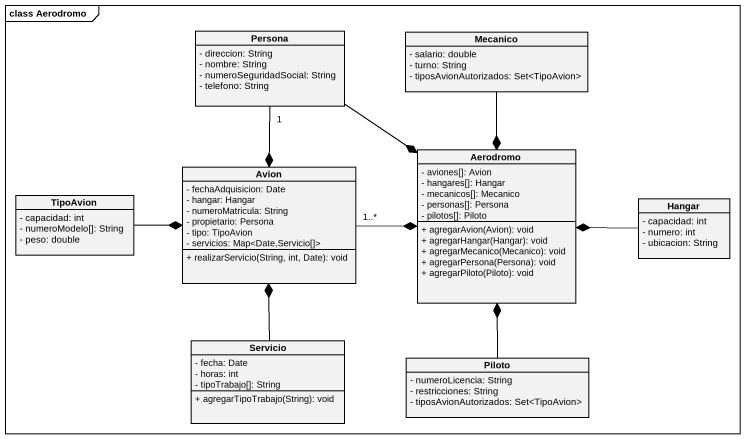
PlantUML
@startuml
mainframe class Aerodromo
hide circle
hide empty members
skinparam classAttributeIconSize 0
class Persona {
  - direccion: String
  - nombre: String
  - numeroSeguridadSocial: String
  - telefono: String
}
class Mecanico {
  - salario: double
  - turno: String
  - tiposAvionAutorizados: Set<TipoAvion>
}
class Avion {
  - fechaAdquisicion: Date
  - hangar: Hangar
  - numeroMatricula: String
  - propietario: Persona
  - tipo: TipoAvion
  - servicios: Map<Date,Servicio[]>
  + realizarServicio(String, int, Date): void
}
class Aerodromo {
  - aviones[]: Avion
  - hangares[]: Hangar
  - mecanicos[]: Mecanico
  - personas[]: Persona
  - pilotos[]: Piloto
  + agregarAvion(Avion): void
  + agregarHangar(Hangar): void
  + agregarMecanico(Mecanico): void
  + agregarPersona(Persona): void
  + agregarPiloto(Piloto): void
}
class TipoAvion {
  - capacidad: int
  - numeroModelo[]: String
  - peso: double
}
class Hangar {
  - capacidad: int
  - numero: int
  - ubicacion: String
}
class Servicio {
  - fecha: Date
  - horas: int
  - tipoTrabajo[]: String
  + agregarTipoTrabajo(String): void
}
class Piloto {
  - numeroLicencia: String
  - restricciones: String
  - tiposAvionAutorizados: Set<TipoAvion>
}
Persona "1" --* Avion
Persona --* Aerodromo
Mecanico --* Aerodromo
Avion "1..*" -right-* Aerodromo
TipoAvion -right-* Avion
Hangar -left-* Aerodromo
Servicio -up-* Avion
Piloto -up-* Aerodromo
@enduml
